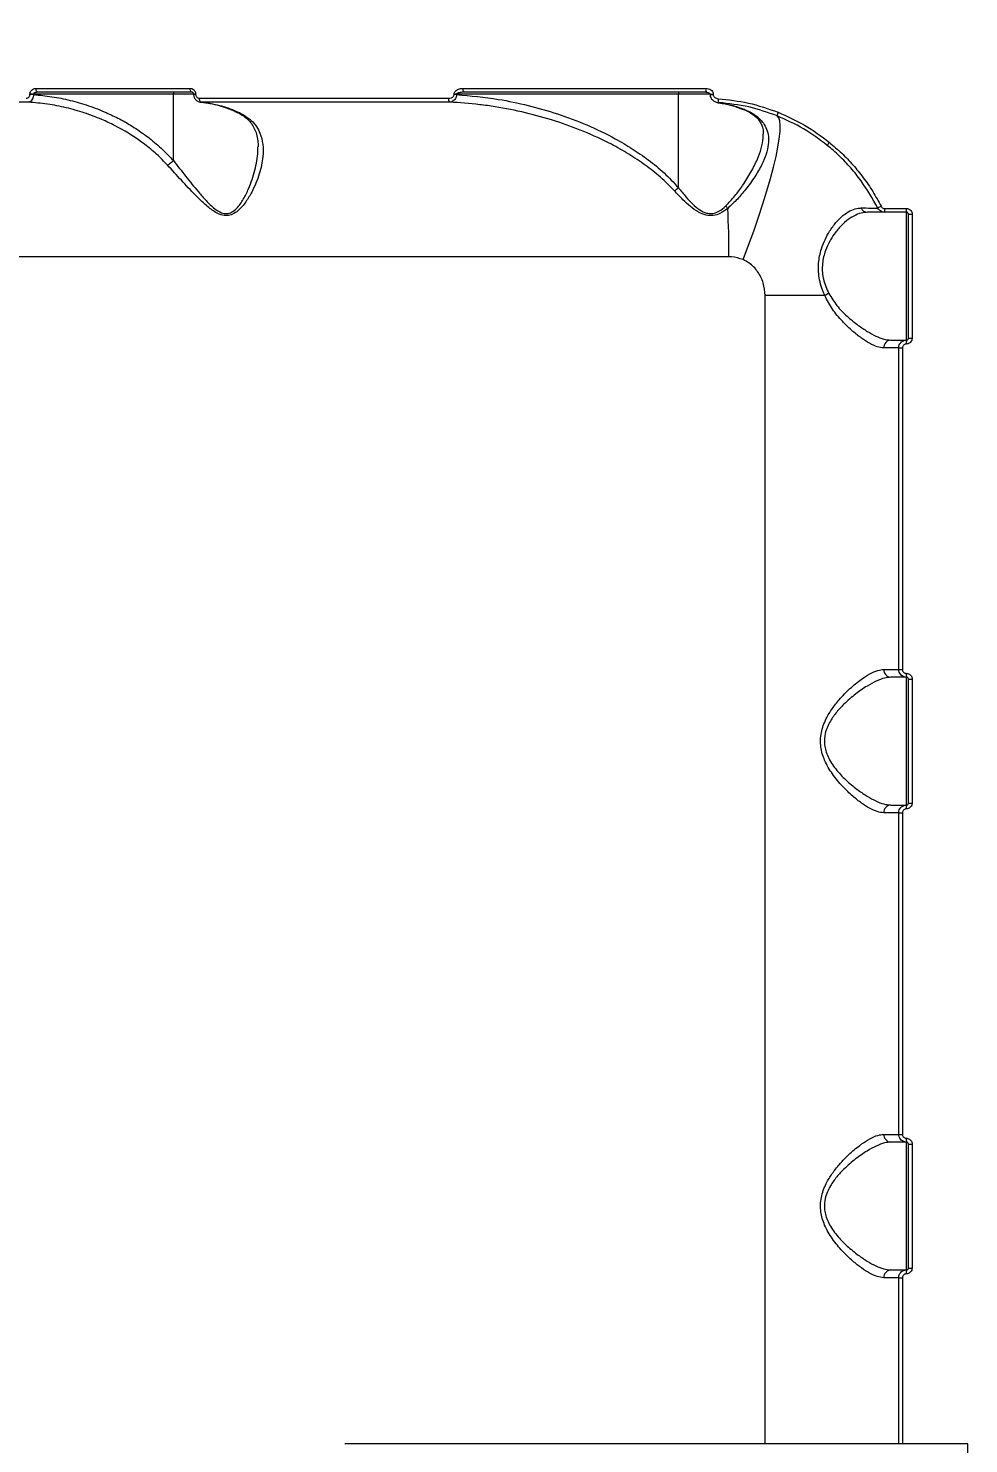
# Model space of a CAD drawing. Header units: millimetres. Extents: x -8422 to 28150, y -6982 to 5510.
# Drawn here: x -831.5 to -588.6, y -345.4 to 20 of the extents above; entities that cross this region are included whole.
import ezdxf

# ---------------------------------------------------------------- set-up
doc = ezdxf.new("R2010")
doc.units = ezdxf.units.MM
for name, color, linetype in [('DIKOM_ОБЪЕКТ', 7, 'Continuous'), ('DIKOM_РАЗМЕР_ЗОНА', 7, 'Continuous'), ('DIKOM_РАЗМЕР_ОБЪЕКТА', 7, 'Continuous')]:
    doc.layers.add(name, color=color, linetype=linetype)
doc.styles.add('style1', font='arial.ttf', dxfattribs={"width": 0.8})
doc.dimstyles.new('1-50', dxfattribs={"dimtxt": 300, "dimasz": 200, "dimexe": 100, "dimexo": 0, "dimgap": 100, "dimtad": 1, "dimdec": 0, "dimtxsty": 'style1', "dimcen": 0, "dimclrd": 7, "dimclre": 7, "dimadec": 1, "dimazin": 2, "dimtfac": 1, "dimtdec": 0, "dimtmove": 1, "dimatfit": 3, "dimfxl": 0, "dimlwd": 25, "dimlwe": 18, "dimarcsym": 0})

# ---------------------------------------------------------------- blocks, each defined once
blk = doc.blocks.new('*D0')
at = {"layer": 'Defpoints', "color": 0, "transparency": 16777216}
for p in [(1363.27, 4015), (-6010.96, -2710.04), (-2661.52, -2710.04)]:
    blk.add_point(p, dxfattribs=at)
at = {"layer": 'DIKOM_РАЗМЕР_ОБЪЕКТА', "color": 7, "lineweight": 18, "transparency": 16777216}
for p, q in [((1363.27, 4015), (-6110.96, 4015)), ((-2661.52, -2710.04), (-6110.96, -2710.04))]:
    blk.add_line(p, q, dxfattribs=at)
at = {"layer": 'DIKOM_РАЗМЕР_ОБЪЕКТА', "color": 7, "lineweight": 25, "transparency": 16777216}
blk.add_line((-6010.96, 3815), (-6010.96, -2510.04), dxfattribs=at)
at = {"layer": 'DIKOM_РАЗМЕР_ОБЪЕКТА', "color": 7, "transparency": 16777216}
for points in [[(-6044.3, 3815), (-5977.63, 3815), (-6010.96, 4015)], [(-6044.3, -2510.04), (-5977.63, -2510.04), (-6010.96, -2710.04)]]:
    blk.add_solid(points, dxfattribs=at)
at = {"layer": 'DIKOM_РАЗМЕР_ОБЪЕКТА', "color": 0, "transparency": 16777216, "insert": (-6264.14, 652.48), "char_height": 300, "attachment_point": 5, "rotation": 90, "style": 'style1'}
blk.add_mtext('6700', dxfattribs=at)
blk = doc.blocks.new('*D1')
at = {"layer": 'Defpoints', "color": 0, "transparency": 16777216}
for p in [(-5348.28, 1737.01), (6047.45, 1360.22), (6047.45, -3315.33)]:
    blk.add_point(p, dxfattribs=at)
at = {"layer": 'DIKOM_РАЗМЕР_ОБЪЕКТА', "color": 7, "lineweight": 18, "transparency": 16777216}
for p, q in [((-5348.28, 1737.01), (-5348.28, -3415.33)), ((6047.45, 1360.22), (6047.45, -3415.33))]:
    blk.add_line(p, q, dxfattribs=at)
at = {"layer": 'DIKOM_РАЗМЕР_ОБЪЕКТА', "color": 7, "lineweight": 25, "transparency": 16777216}
blk.add_line((-5148.28, -3315.33), (5847.45, -3315.33), dxfattribs=at)
at = {"layer": 'DIKOM_РАЗМЕР_ОБЪЕКТА', "color": 7, "transparency": 16777216}
for points in [[(-5148.28, -3282), (-5148.28, -3348.67), (-5348.28, -3315.33)], [(5847.45, -3282), (5847.45, -3348.67), (6047.45, -3315.33)]]:
    blk.add_solid(points, dxfattribs=at)
at = {"layer": 'DIKOM_РАЗМЕР_ОБЪЕКТА', "color": 0, "transparency": 16777216, "insert": (349.59, -3062.16), "char_height": 300, "attachment_point": 5, "style": 'style1'}
blk.add_mtext('11400', dxfattribs=at)
blk = doc.blocks.new('*D2')
at = {"layer": 'Defpoints', "color": 0, "transparency": 16777216}
for p in [(8043.93, 833.91), (-7345.5, 649.01), (8043.93, -5007.33)]:
    blk.add_point(p, dxfattribs=at)
at = {"layer": 'DIKOM_РАЗМЕР_ЗОНА', "color": 7, "lineweight": 18, "transparency": 16777216}
for p, q in [((8043.93, 833.91), (8043.93, -5107.33)), ((-7345.5, 649.01), (-7345.5, -5107.33))]:
    blk.add_line(p, q, dxfattribs=at)
at = {"layer": 'DIKOM_РАЗМЕР_ЗОНА', "color": 7, "lineweight": 25, "transparency": 16777216}
blk.add_line((-7145.5, -5007.33), (7843.93, -5007.33), dxfattribs=at)
at = {"layer": 'DIKOM_РАЗМЕР_ЗОНА', "color": 7, "transparency": 16777216}
for points in [[(-7145.5, -4974), (-7145.5, -5040.67), (-7345.5, -5007.33)], [(7843.93, -4974), (7843.93, -5040.67), (8043.93, -5007.33)]]:
    blk.add_solid(points, dxfattribs=at)
at = {"layer": 'DIKOM_РАЗМЕР_ЗОНА', "color": 0, "transparency": 16777216, "insert": (349.22, -4754.16), "char_height": 300, "attachment_point": 5, "style": 'style1'}
blk.add_mtext('15400', dxfattribs=at)
blk = doc.blocks.new('*D3')
at = {"layer": 'Defpoints', "color": 0, "transparency": 16777216}
for p in [(620.22, 5510), (-7971.96, -4607.49), (-3279.17, -4607.49)]:
    blk.add_point(p, dxfattribs=at)
at = {"layer": 'DIKOM_РАЗМЕР_ЗОНА', "color": 7, "lineweight": 18, "transparency": 16777216}
for p, q in [((620.22, 5510), (-8071.96, 5510)), ((-3279.17, -4607.49), (-8071.96, -4607.49))]:
    blk.add_line(p, q, dxfattribs=at)
at = {"layer": 'DIKOM_РАЗМЕР_ЗОНА', "color": 7, "lineweight": 25, "transparency": 16777216}
blk.add_line((-7971.96, 5310), (-7971.96, -4407.49), dxfattribs=at)
at = {"layer": 'DIKOM_РАЗМЕР_ЗОНА', "color": 7, "transparency": 16777216}
for points in [[(-8005.3, 5310), (-7938.63, 5310), (-7971.96, 5510)], [(-8005.3, -4407.49), (-7938.63, -4407.49), (-7971.96, -4607.49)]]:
    blk.add_solid(points, dxfattribs=at)
at = {"layer": 'DIKOM_РАЗМЕР_ЗОНА', "color": 0, "transparency": 16777216, "insert": (-8225.14, 451.25), "char_height": 300, "attachment_point": 5, "rotation": 90, "style": 'style1'}
blk.add_mtext('10100', dxfattribs=at)

msp = doc.modelspace()

# ---------------------------------------------------------------- linework, layer by layer
at = {"layer": 'DIKOM_ОБЪЕКТ', "color": 7, "linetype": 'Continuous', "lineweight": 15}
for p, q in [((-829.55, 4.5), (-789.69, 4.5)), ((-719.18, 4.5), (-656.51, 4.5)), ((-831.5, 0.94), (-897.33, 0.94)), ((-831.07, 2.9), (-831.07, 3)), ((-830.17, 3), (-831.07, 3)), ((-830.17, 2.9), (-831.07, 2.9)), ((-830.17, 3), (-830.17, 2.9)), ((-794.02, 3), (-830.17, 3)), ((-789.21, 3.5), (-828.98, 3.5)), ((-794.02, -14.16), (-794.02, 3)), ((-788.81, 3), (-794.02, 3)), ((-788.8, 3), (-788.8, 2.97)), ((-788.8, 3), (-788.27, 3)), ((-788.8, 2.97), (-788.27, 2.97)), ((-788.27, 3), (-788.27, 2.97)), ((-787.3, 1.94), (-722.98, 1.94)), ((-722.68, 0.94), (-786.86, 0.94)), ((-721.52, 2.88), (-721.52, 3)), ((-720.87, 3), (-721.52, 3)), ((-720.87, 2.88), (-721.52, 2.88)), ((-720.87, 3), (-720.87, 2.88)), ((-663.58, 3), (-720.87, 3)), ((-656.35, 3.5), (-718.87, 3.5)), ((-663.58, -21.11), (-663.58, 3)), ((-655.4, 3), (-663.58, 3)), ((-655.41, 3), (-655.41, 2.91)), ((-655.41, 3), (-654.57, 3)), ((-655.41, 2.91), (-654.57, 2.91)), ((-654.57, 3), (-654.57, 2.91)), ((-653.36, 0.76), (-652.71, 0.67)), ((-646.82, -0.9), (-646.85, -0.89)), ((-610.33, -26.5), (-604.71, -26.5)), ((-604.67, -27.5), (-610.28, -27.5)), ((-604.67, -60.5), (-604.67, -27.5)), ((-604.17, -28), (-603.2, -28)), ((-604.17, -60), (-604.17, -28)), ((-603.2, -28), (-603.2, -60)), ((-650.52, -38.95), (-970.67, -38.95)), ((-641.17, -345.35), (-641.17, -49)), ((-625.76, -49), (-641.17, -49)), ((-608.72, -60.5), (-604.67, -60.5)), ((-604.17, -60), (-603.2, -60)), ((-606.67, -62.5), (-610.53, -62.5)), ((-606.67, -62.5), (-605.71, -62.5)), ((-606.67, -145.5), (-606.67, -62.5)), ((-605.71, -62.5), (-605.71, -145.5)), ((-610.53, -145.5), (-606.67, -145.5)), ((-606.67, -145.5), (-605.71, -145.5)), ((-604.67, -147.5), (-608.72, -147.5)), ((-604.67, -180.5), (-604.67, -147.5)), ((-604.17, -148), (-603.2, -148)), ((-604.17, -180), (-604.17, -148)), ((-603.2, -148), (-603.2, -180)), ((-606.67, -182.5), (-610.53, -182.5)), ((-608.72, -180.5), (-604.67, -180.5)), ((-606.67, -182.5), (-605.71, -182.5)), ((-606.67, -265.5), (-606.67, -182.5)), ((-605.71, -182.5), (-605.71, -265.5)), ((-604.17, -180), (-603.2, -180)), ((-610.53, -265.5), (-606.67, -265.5)), ((-606.67, -265.5), (-605.71, -265.5)), ((-604.67, -267.5), (-608.72, -267.5)), ((-604.67, -300.5), (-604.67, -267.5)), ((-604.17, -268), (-603.2, -268)), ((-604.17, -300), (-604.17, -268)), ((-603.2, -268), (-603.2, -300)), ((-606.67, -302.5), (-610.53, -302.5)), ((-608.72, -300.5), (-604.67, -300.5)), ((-606.67, -302.5), (-605.71, -302.5)), ((-606.67, -345.35), (-606.67, -302.5)), ((-605.71, -302.5), (-605.71, -345.35)), ((-604.17, -300), (-603.2, -300)), ((-588.79, -345.35), (-749.75, -345.35)), ((-588.79, -353.12), (-588.79, -345.35))]:
    msp.add_line(p, q, dxfattribs=at)
at = {"layer": 'DIKOM_ОБЪЕКТ', "color": 7, "linetype": 'Continuous', "lineweight": 15, "flags": 128}
for points in [[(-828.98, 3.5), (-829.09, 3.52), (-829.2, 3.58), (-829.3, 3.67), (-829.39, 3.79), (-829.46, 3.94), (-829.51, 4.12), (-829.54, 4.3), (-829.55, 4.5)], [(-789.21, 3.5), (-789.3, 3.52), (-789.39, 3.58), (-789.48, 3.67), (-789.55, 3.79), (-789.61, 3.94), (-789.65, 4.12), (-789.68, 4.3), (-789.69, 4.5)], [(-718.87, 3.5), (-718.93, 3.52), (-718.99, 3.58), (-719.04, 3.67), (-719.09, 3.79), (-719.13, 3.94), (-719.16, 4.12), (-719.17, 4.3), (-719.18, 4.5)], [(-793.86, 3.5), (-793.89, 3.49), (-793.92, 3.46), (-793.95, 3.42), (-793.97, 3.35), (-793.99, 3.28), (-794.01, 3.19), (-794.02, 3.1), (-794.02, 3)], [(-786.86, 0.94), (-786.95, 0.97), (-787.03, 1.04), (-787.11, 1.14), (-787.17, 1.26), (-787.23, 1.41), (-787.27, 1.57), (-787.29, 1.75), (-787.3, 1.94)], [(-663.42, 3.5), (-663.45, 3.49), (-663.48, 3.46), (-663.51, 3.42), (-663.54, 3.35), (-663.56, 3.28), (-663.57, 3.19), (-663.58, 3.1), (-663.58, 3)], [(-646.87, -39.71), (-645.47, -36.02), (-644.13, -32.36), (-642.89, -28.77), (-641.74, -25.3), (-640.71, -21.96), (-639.79, -18.8), (-639.01, -15.85), (-638.36, -13.13), (-637.86, -10.68), (-637.51, -8.51), (-637.31, -6.65), (-637.26, -5.12), (-637.37, -3.92), (-637.64, -3.08), (-638.05, -2.61)], [(-646.49, -0.95), (-646.74, -0.92), (-646.82, -0.9)]]:
    msp.add_lwpolyline(points, dxfattribs=at)
at = {"layer": 'DIKOM_ОБЪЕКТ', "color": 7, "linetype": 'Continuous', "lineweight": 15}
for centre, radius, start, end in [((-654.85, 4.26), 1.69, 171.6973, 206.6559), ((-721.83, 1.74), 1.16, 169.9671, 223.1347), ((-651.34, 1.48), 1.97, 169.796, 199.1306), ((-635.68, -2.76), 2.38, 152.9144, 176.2347), ((-621.96, -11.85), 3.55, 137.2029, 152.545), ((-669.56, -14.99), 8.55, 305.399, 314.2881), ((-646.4, -22.3), 6.09, 215.6543, 223.264), ((-886.89, -38.83), 236.38, 359.9707, 2.9965), ((-614.71, -25.74), 1.76, 201.1407, 268.1687), ((-607.08, -34.66), 9.64, 115.4973, 121.1577), ((-605.45, -26.75), 4.89, 177.0776, 188.8279), ((-598.13, -26.75), 6.58, 177.8258, 186.5477), ((-621.81, -55.35), 7.48, 112.8322, 121.8554), ((-608.62, -62.41), 1.91, 93.047, 182.7532), ((-598.13, -61.25), 6.58, 173.4522, 182.1743), ((-608.62, -145.59), 1.91, 177.247, 266.9524), ((-598.13, -146.75), 6.58, 177.8259, 186.5476), ((-608.62, -182.41), 1.91, 93.0474, 182.7531), ((-598.13, -181.25), 6.58, 173.4523, 182.1742), ((-608.62, -265.59), 1.91, 177.2469, 266.9526), ((-598.13, -266.75), 6.58, 177.8258, 186.5477), ((-608.62, -302.41), 1.91, 93.0476, 182.753), ((-598.13, -301.25), 6.58, 173.4524, 182.1741)]:
    msp.add_arc(centre, radius, start, end, dxfattribs=at)
for points, knots in [([(-831.07, 3), (-831.07, 3.07), (-831.06, 3.31), (-830.93, 3.71), (-830.61, 4.12), (-830.14, 4.43), (-829.76, 4.48), (-829.55, 4.5)], [0, 0, 0, 0, 0.079628, 0.275719, 0.470756, 0.710529, 1, 1, 1, 1]), ([(-789.69, 4.5), (-789.55, 4.49), (-789.27, 4.46), (-788.86, 4.25), (-788.54, 3.91), (-788.32, 3.48), (-788.29, 3.16), (-788.27, 3)], [0, 0, 0, 0, 0.189026, 0.404526, 0.60685, 0.803373, 1, 1, 1, 1]), ([(-721.52, 3), (-721.51, 3.1), (-721.49, 3.32), (-721.3, 3.67), (-720.95, 4.02), (-720.27, 4.37), (-719.65, 4.49), (-719.23, 4.5), (-719.18, 4.5)], [0, 0, 0, 0, 0.093376, 0.208746, 0.372086, 0.5793, 0.953645, 1, 1, 1, 1]), ([(-656.51, 4.5), (-656.26, 4.48), (-655.79, 4.44), (-655.19, 4.14), (-654.8, 3.75), (-654.6, 3.36), (-654.58, 3.11), (-654.57, 3)], [0, 0, 0, 0, 0.279177, 0.529417, 0.721636, 0.879428, 1, 1, 1, 1]), ([(-832.04, 1.94), (-831.9, 1.96), (-831.66, 1.98), (-831.36, 2.19), (-831.17, 2.45), (-831.08, 2.7), (-831.08, 2.85), (-831.07, 2.9)], [0, 0, 0, 0, 0.302575, 0.534682, 0.725461, 0.917103, 1, 1, 1, 1]), ([(-830.17, 2.9), (-830.18, 2.8), (-830.2, 2.5), (-830.32, 2.01), (-830.59, 1.48), (-830.96, 1.09), (-831.29, 0.96), (-831.47, 0.94), (-831.5, 0.94)], [0, 0, 0, 0, 0.089185, 0.293646, 0.489609, 0.716381, 0.954588, 1, 1, 1, 1]), ([(-795.52, -15.34), (-795.75, -15.1), (-796.89, -13.88), (-799.08, -11.81), (-803.31, -8.44), (-807.83, -5.69), (-812.86, -3.34), (-817.03, -1.76), (-821.73, -0.44), (-826.56, 0.52), (-829.86, 0.8), (-831.5, 0.94)], [0, 0, 0, 0, 0.024295, 0.122248, 0.220217, 0.421515, 0.511888, 0.632235, 0.752591, 0.876295, 1, 1, 1, 1]), ([(-828.98, 3.5), (-829.14, 3.49), (-829.43, 3.48), (-829.79, 3.38), (-830.01, 3.27), (-830.12, 3.16), (-830.17, 3.08), (-830.17, 3.02), (-830.17, 3)], [0, 0, 0, 0, 0.350944, 0.618243, 0.802894, 0.879318, 0.949219, 1, 1, 1, 1]), ([(-830.17, 2.9), (-828.58, 2.74), (-825.4, 2.43), (-820.65, 1.45), (-815.94, 0.09), (-811.7, -1.56), (-807.78, -3.44), (-804.19, -5.51), (-800.58, -8.03), (-797.14, -10.87), (-795.06, -13.07), (-794.02, -14.16)], [0, 0, 0, 0, 0.118326, 0.236652, 0.358143, 0.479627, 0.571258, 0.676829, 0.782388, 0.891206, 1, 1, 1, 1]), ([(-789.18, 3.48), (-789.13, 3.48), (-789.05, 3.48), (-788.92, 3.37), (-788.84, 3.24), (-788.8, 3.11), (-788.79, 2.99), (-788.8, 2.92), (-788.81, 2.89)], [0, 0, 0, 0, 0.305263, 0.539207, 0.695737, 0.815781, 0.921694, 1, 1, 1, 1]), ([(-788.79, 2.97), (-788.79, 2.92), (-788.81, 2.64), (-788.65, 2.1), (-788.23, 1.47), (-787.6, 1.07), (-787.09, 0.89), (-786.83, 0.94), (-786.83, 0.94)], [0, 0, 0, 0, 0.041963, 0.27181, 0.507314, 0.748565, 0.994431, 1, 1, 1, 1]), ([(-788.27, 2.97), (-788.26, 2.86), (-788.24, 2.64), (-788.09, 2.35), (-787.87, 2.11), (-787.59, 1.97), (-787.39, 1.95), (-787.3, 1.94)], [0, 0, 0, 0, 0.195152, 0.39009, 0.593268, 0.811122, 1, 1, 1, 1]), ([(-786.98, 0.93), (-786.9, 0.93), (-785.86, 0.89), (-783.88, 0.52), (-781.07, -0.22), (-778.91, -1.01), (-777.71, -1.63), (-777.41, -1.79)], [0, 0, 0, 0, 0.025574, 0.317705, 0.609856, 0.90119, 1, 1, 1, 1]), ([(-786.86, 0.94), (-785.28, 0.72), (-782.16, 0.29), (-778.85, -0.89), (-777.14, -1.69), (-776.87, -1.82)], [0, 0, 0, 0, 0.466532, 0.915013, 1, 1, 1, 1]), ([(-722.98, 1.94), (-722.71, 1.96), (-722.32, 2), (-721.87, 2.24), (-721.65, 2.45), (-721.54, 2.68), (-721.53, 2.82), (-721.52, 2.88)], [0, 0, 0, 0, 0.429972, 0.625776, 0.788121, 0.905266, 1, 1, 1, 1]), ([(-720.87, 2.88), (-720.88, 2.75), (-720.9, 2.48), (-721.05, 2.05), (-721.32, 1.6), (-721.77, 1.19), (-722.25, 0.98), (-722.58, 0.95), (-722.68, 0.94)], [0, 0, 0, 0, 0.11372, 0.249347, 0.422714, 0.613494, 0.884826, 1, 1, 1, 1]), ([(-664.6, -21.96), (-665.78, -20.76), (-668.13, -18.36), (-672.14, -15.24), (-676.39, -12.41), (-681.66, -9.45), (-687.97, -6.54), (-695.4, -3.85), (-703.05, -1.72), (-709.6, -0.43), (-716.15, 0.5), (-720.09, 0.77), (-722.68, 0.94)], [0, 0, 0, 0, 0.077603, 0.155264, 0.23547, 0.315696, 0.438518, 0.561375, 0.687284, 0.8132, 0.876763, 1, 1, 1, 1]), ([(-718.87, 3.5), (-719.22, 3.49), (-719.74, 3.47), (-720.35, 3.35), (-720.66, 3.24), (-720.81, 3.13), (-720.87, 3.05), (-720.87, 3.02), (-720.87, 3)], [0, 0, 0, 0, 0.495875, 0.719768, 0.870262, 0.951028, 0.975904, 1, 1, 1, 1]), ([(-720.87, 2.88), (-717.27, 2.56), (-711.06, 2), (-702.37, 0.17), (-694.72, -2.01), (-687.19, -4.84), (-680.77, -7.92), (-675.5, -11.02), (-671.27, -13.95), (-667.21, -17.24), (-664.79, -19.82), (-663.58, -21.11)], [0, 0, 0, 0, 0.172163, 0.296945, 0.421721, 0.549577, 0.677393, 0.756949, 0.836485, 0.918275, 1, 1, 1, 1]), ([(-656.52, 3.49), (-656.43, 3.5), (-656.16, 3.51), (-655.79, 3.41), (-655.53, 3.23), (-655.43, 3.1), (-655.41, 3.02), (-655.41, 2.98), (-655.42, 2.95), (-655.43, 2.94)], [0, 0, 0, 0, 0.199454, 0.594986, 0.80234, 0.90464, 0.944456, 0.974878, 1, 1, 1, 1]), ([(-655.39, 2.91), (-655.39, 2.73), (-655.37, 2.35), (-655.09, 1.81), (-654.62, 1.32), (-653.97, 0.96), (-653.43, 0.83), (-653.14, 0.83), (-653.12, 0.83)], [0, 0, 0, 0, 0.151148, 0.333522, 0.523238, 0.739665, 0.984754, 1, 1, 1, 1]), ([(-654.57, 2.91), (-654.57, 2.84), (-654.56, 2.68), (-654.43, 2.42), (-654.17, 2.13), (-653.77, 1.9), (-653.44, 1.85), (-653.28, 1.83)], [0, 0, 0, 0, 0.101083, 0.261344, 0.460698, 0.726544, 1, 1, 1, 1]), ([(-653.28, 1.83), (-650.67, 1.55), (-645.38, 0.99), (-640.34, -0.78), (-637.8, -1.68)], [0, 0, 0, 0, 0.493872, 1, 1, 1, 1]), ([(-638.05, -2.61), (-640.48, -1.74), (-645.41, 0), (-650.58, 0.55), (-653.2, 0.83)], [0, 0, 0, 0, 0.493818, 1, 1, 1, 1]), ([(-653.2, 0.83), (-652.07, 0.65), (-649.8, 0.28), (-647.6, -0.54), (-646.49, -0.95)], [0, 0, 0, 0, 0.497409, 1, 1, 1, 1]), ([(-652.71, 0.67), (-652.43, 0.64), (-651.21, 0.48), (-649.23, -0.04), (-647.58, -0.67), (-646.84, -0.96)], [0, 0, 0, 0, 0.143852, 0.612559, 1, 1, 1, 1]), ([(-776.87, -1.82), (-775.8, -2.43), (-774.08, -3.44), (-772.52, -5.31), (-771.44, -7.32), (-770.82, -9.91), (-770.82, -13.44), (-771.71, -17.62), (-773.33, -21.61), (-775.25, -24.84), (-776.91, -26.85), (-778.63, -28.04), (-780.17, -28.45), (-781.9, -28.19), (-783.92, -27.09), (-786.11, -25.26), (-788.85, -22.57), (-791.99, -19.2), (-794.34, -16.63), (-795.52, -15.34)], [0, 0, 0, 0, 0.074258, 0.120507, 0.167816, 0.237579, 0.309446, 0.405671, 0.504707, 0.56025, 0.616855, 0.648477, 0.675388, 0.70246, 0.738687, 0.787111, 0.836819, 0.917654, 1, 1, 1, 1]), ([(-777.42, -1.76), (-777.36, -1.79), (-776.79, -2.04), (-775.9, -2.62), (-774.76, -3.53), (-773.82, -4.6), (-773.08, -5.83), (-772.51, -7.33), (-772.17, -8.92), (-772.14, -10.09), (-772.13, -10.62)], [0, 0, 0, 0, 0.014877, 0.134948, 0.262613, 0.397764, 0.541984, 0.695534, 0.860377, 1, 1, 1, 1]), ([(-776.87, -1.82), (-776.89, -1.82), (-777.05, -1.85), (-777.25, -1.86), (-777.37, -1.76), (-777.39, -1.75)], [0, 0, 0, 0, 0.105261, 0.893019, 1, 1, 1, 1]), ([(-646.49, -0.95), (-645.81, -1.26), (-644.43, -1.89), (-642.81, -3.09), (-641.55, -4.47), (-640.69, -6.08), (-640.26, -7.93), (-640.3, -10.08), (-640.86, -12.5), (-642.02, -15.27), (-643.78, -18.33), (-645.96, -21.34), (-648.29, -24.12), (-649.99, -25.69), (-650.84, -26.47)], [0, 0, 0, 0, 0.066726, 0.135249, 0.20491, 0.276176, 0.354731, 0.435009, 0.525817, 0.618568, 0.724745, 0.833266, 0.916027, 1, 1, 1, 1]), ([(-646.85, -0.91), (-646.64, -0.99), (-645.9, -1.27), (-644.87, -1.86), (-643.76, -2.64), (-642.91, -3.51), (-642.25, -4.47), (-641.82, -5.56), (-641.61, -6.51), (-641.65, -7.15), (-641.66, -7.3)], [0, 0, 0, 0, 0.054581, 0.186534, 0.322602, 0.461287, 0.610458, 0.771852, 0.947215, 1, 1, 1, 1]), ([(-625.11, -10.22), (-627.1, -8.72), (-631.13, -5.68), (-635.73, -3.64), (-638.05, -2.61)], [0, 0, 0, 0, 0.494165, 1, 1, 1, 1]), ([(-637.8, -1.68), (-635.47, -2.71), (-630.77, -4.79), (-626.65, -7.88), (-624.57, -9.44)], [0, 0, 0, 0, 0.494171, 1, 1, 1, 1]), ([(-651.35, -25.85), (-650.55, -25), (-648.94, -23.29), (-646.79, -20.32), (-644.77, -17.12), (-643.16, -13.92), (-642.13, -10.99), (-641.64, -8.83), (-641.67, -7.65), (-641.68, -7.3)], [0, 0, 0, 0, 0.139467, 0.281214, 0.456931, 0.635968, 0.784906, 0.93659, 1, 1, 1, 1]), ([(-794.02, -14.16), (-792.97, -15.49), (-790.85, -18.17), (-788.04, -21.68), (-785.57, -24.53), (-783.63, -26.45), (-781.8, -27.64), (-780.22, -27.93), (-778.85, -27.49), (-777.33, -26.23), (-775.88, -24.12), (-774.23, -20.78), (-772.88, -16.59), (-772.15, -12.93), (-772.22, -11.01), (-772.23, -10.61)], [0, 0, 0, 0, 0.1152, 0.232266, 0.299932, 0.368721, 0.416821, 0.451627, 0.486412, 0.528627, 0.605741, 0.685051, 0.822523, 0.963259, 1, 1, 1, 1]), ([(-612.06, -26.4), (-613.43, -24), (-615.49, -20.35), (-619.03, -16), (-621.93, -12.93), (-624.06, -11.11), (-625.11, -10.22)], [0, 0, 0, 0, 0.39517, 0.598669, 0.802168, 1, 1, 1, 1]), ([(-624.57, -9.44), (-623.49, -10.35), (-621.35, -12.18), (-618.43, -15.25), (-615.74, -18.56), (-613.29, -22.12), (-611.92, -24.67), (-611.23, -25.95)], [0, 0, 0, 0, 0.197835, 0.395501, 0.593168, 0.796584, 1, 1, 1, 1]), ([(-794.02, -14.16), (-794.18, -14.32), (-794.51, -14.63), (-794.99, -15), (-795.32, -15.23), (-795.48, -15.32), (-795.52, -15.34)], [0, 0, 0, 0, 0.325263, 0.650529, 0.892547, 1, 1, 1, 1]), ([(-794.02, -14.16), (-794.02, -14.16), (-794.02, -14.16), (-794.02, -14.16), (-794.02, -14.16), (-794.02, -14.16)], [0, 0, 0, 0, 0.296536, 0.689402, 1, 1, 1, 1]), ([(-663.58, -21.11), (-662.94, -21.92), (-661.79, -23.36), (-659.98, -25.34), (-658.23, -26.83), (-656.51, -27.73), (-655.3, -27.86), (-654.22, -27.73), (-652.87, -27.2), (-651.91, -26.34), (-651.35, -25.85)], [0, 0, 0, 0, 0.201048, 0.358393, 0.514942, 0.638499, 0.721778, 0.744959, 0.85127, 1, 1, 1, 1]), ([(-650.84, -26.47), (-651.48, -26.95), (-652.59, -27.77), (-654.54, -28.42), (-656.51, -28.33), (-658.55, -27.44), (-660.53, -26.02), (-662.58, -24.12), (-663.88, -22.73), (-664.6, -21.96)], [0, 0, 0, 0, 0.149113, 0.259623, 0.371649, 0.49876, 0.652532, 0.806977, 1, 1, 1, 1]), ([(-625.76, -49), (-626.03, -48.36), (-626.58, -47.05), (-627.13, -44.97), (-627.43, -42.79), (-627.4, -40.04), (-626.8, -37.2), (-625.72, -34.49), (-624.44, -32.17), (-622.87, -30.04), (-621.09, -28.28), (-619.26, -27.05), (-617.68, -26.45), (-616.72, -26.4), (-616.36, -26.37)], [0, 0, 0, 0, 0.060369, 0.122046, 0.182585, 0.245203, 0.354865, 0.435813, 0.519104, 0.621342, 0.7266, 0.829721, 0.935579, 1, 1, 1, 1]), ([(-614.77, -27.5), (-615.15, -27.52), (-616.14, -27.58), (-617.8, -28.14), (-619.7, -29.28), (-621.58, -30.93), (-623.22, -32.88), (-624.59, -35.05), (-625.74, -37.55), (-626.39, -40.15), (-626.45, -42.59), (-626.28, -43.93), (-625.99, -45.29), (-625.57, -46.67), (-625, -47.86), (-624.72, -48.46)], [0, 0, 0, 0, 0.06539, 0.170368, 0.277943, 0.381811, 0.488412, 0.569564, 0.652795, 0.760419, 0.815163, 0.871885, 0.880045, 0.9392, 1, 1, 1, 1]), ([(-616.36, -26.37), (-615.49, -26.38), (-613.73, -26.39), (-612.49, -26.4), (-612.09, -26.4), (-612.07, -26.4), (-612.06, -26.4)], [0, 0, 0, 0, 0.341498, 0.692996, 0.918012, 1, 1, 1, 1]), ([(-610.28, -27.5), (-610.37, -27.5), (-610.55, -27.5), (-612.01, -27.5), (-613.84, -27.5), (-614.77, -27.5)], [0, 0, 0, 0, 0.306974, 0.64847, 1, 1, 1, 1]), ([(-610.28, -27.5), (-610.34, -27.5), (-610.62, -27.49), (-611.12, -27.35), (-611.7, -26.98), (-611.94, -26.59), (-612.06, -26.4)], [0, 0, 0, 0, 0.081893, 0.388048, 0.693966, 1, 1, 1, 1]), ([(-611.23, -25.95), (-611.17, -26.05), (-611.04, -26.24), (-610.75, -26.43), (-610.5, -26.5), (-610.36, -26.5), (-610.33, -26.5)], [0, 0, 0, 0, 0.305691, 0.611608, 0.918021, 1, 1, 1, 1]), ([(-604.71, -26.5), (-604.59, -26.51), (-604.32, -26.53), (-603.89, -26.71), (-603.51, -27.04), (-603.25, -27.49), (-603.22, -27.83), (-603.2, -28)], [0, 0, 0, 0, 0.141847, 0.356727, 0.571332, 0.785718, 1, 1, 1, 1]), ([(-604.17, -28), (-604.17, -27.94), (-604.18, -27.83), (-604.27, -27.68), (-604.4, -27.57), (-604.54, -27.51), (-604.63, -27.5), (-604.67, -27.5)], [0, 0, 0, 0, 0.213983, 0.428176, 0.642787, 0.857898, 1, 1, 1, 1]), ([(-646.87, -39.71), (-647.85, -39.38), (-648.94, -39.02), (-650.18, -38.95), (-650.4, -38.95), (-650.52, -38.95)], [0, 0, 0, 0, 0.821759, 0.907865, 1, 1, 1, 1]), ([(-641.17, -49), (-641.27, -47.89), (-641.46, -45.68), (-642.98, -42.73), (-644.9, -40.73), (-646.35, -39.98), (-646.87, -39.71)], [0, 0, 0, 0, 0.288565, 0.57163, 0.847038, 1, 1, 1, 1]), ([(-610.53, -62.5), (-611.08, -62.44), (-612.19, -62.31), (-614.17, -61.38), (-616.29, -60.03), (-618.67, -58.15), (-621.24, -55.69), (-623.83, -52.66), (-625.13, -50.19), (-625.76, -49)], [0, 0, 0, 0, 0.131658, 0.263488, 0.39514, 0.526876, 0.688298, 0.849536, 1, 1, 1, 1]), ([(-624.72, -48.46), (-624.05, -49.53), (-622.67, -51.75), (-619.95, -54.42), (-617.28, -56.61), (-614.78, -58.29), (-612.57, -59.49), (-610.48, -60.32), (-609.31, -60.44), (-608.72, -60.5)], [0, 0, 0, 0, 0.146376, 0.305497, 0.468991, 0.600895, 0.735096, 0.865701, 1, 1, 1, 1]), ([(-606.67, -62.5), (-606.66, -62.35), (-606.63, -61.98), (-606.39, -61.42), (-605.94, -60.91), (-605.34, -60.57), (-604.89, -60.52), (-604.67, -60.5)], [0, 0, 0, 0, 0.140726, 0.355449, 0.570292, 0.785159, 1, 1, 1, 1]), ([(-604.71, -61.5), (-604.82, -61.51), (-605.04, -61.53), (-605.34, -61.71), (-605.57, -61.96), (-605.69, -62.24), (-605.7, -62.43), (-605.71, -62.5)], [0, 0, 0, 0, 0.215139, 0.430172, 0.64498, 0.859482, 1, 1, 1, 1]), ([(-603.2, -60), (-603.21, -60.11), (-603.23, -60.39), (-603.41, -60.81), (-603.75, -61.19), (-604.2, -61.45), (-604.54, -61.48), (-604.71, -61.5)], [0, 0, 0, 0, 0.140624, 0.3551, 0.569869, 0.78488, 1, 1, 1, 1]), ([(-604.67, -60.5), (-604.61, -60.49), (-604.5, -60.48), (-604.35, -60.4), (-604.24, -60.27), (-604.18, -60.13), (-604.17, -60.04), (-604.17, -60)], [0, 0, 0, 0, 0.215473, 0.430639, 0.645342, 0.859577, 1, 1, 1, 1]), ([(-610.53, -182.5), (-611.07, -182.44), (-612.18, -182.31), (-614.15, -181.39), (-616.28, -180.04), (-618.65, -178.17), (-621.23, -175.7), (-623.8, -172.63), (-625.84, -169.21), (-626.79, -166.1), (-626.92, -163.65), (-626.7, -161.78), (-626.18, -159.94), (-625.26, -157.83), (-623.88, -155.58), (-621.8, -152.94), (-619.23, -150.33), (-616.53, -148.12), (-614.1, -146.58), (-612.12, -145.67), (-611.02, -145.55), (-610.53, -145.5)], [0, 0, 0, 0, 0.054582, 0.111031, 0.165947, 0.222013, 0.289072, 0.35796, 0.422673, 0.477404, 0.50475, 0.5331, 0.562354, 0.592382, 0.639889, 0.688584, 0.759283, 0.832059, 0.890159, 0.949867, 1, 1, 1, 1]), ([(-604.67, -147.5), (-604.82, -147.49), (-605.19, -147.47), (-605.75, -147.23), (-606.26, -146.77), (-606.6, -146.17), (-606.65, -145.72), (-606.67, -145.5)], [0, 0, 0, 0, 0.141716, 0.3564, 0.57095, 0.78546, 1, 1, 1, 1]), ([(-605.71, -145.5), (-605.7, -145.61), (-605.68, -145.84), (-605.5, -146.14), (-605.25, -146.36), (-604.97, -146.48), (-604.78, -146.5), (-604.71, -146.5)], [0, 0, 0, 0, 0.214241, 0.428583, 0.643173, 0.85808, 1, 1, 1, 1]), ([(-608.72, -147.5), (-609.24, -147.55), (-610.38, -147.65), (-612.46, -148.45), (-614.97, -149.81), (-617.82, -151.78), (-620.49, -154.07), (-622.71, -156.45), (-624.16, -158.44), (-625.14, -160.35), (-625.8, -162.28), (-625.94, -164.01), (-625.75, -165.63), (-625.42, -166.92), (-624.48, -169.11), (-622.64, -171.7), (-619.96, -174.43), (-617.28, -176.61), (-614.78, -178.3), (-612.57, -179.49), (-610.48, -180.33), (-609.31, -180.44), (-608.72, -180.5)], [0, 0, 0, 0, 0.050715, 0.109915, 0.170724, 0.242652, 0.316473, 0.363749, 0.411988, 0.440047, 0.468858, 0.5101, 0.521086, 0.546819, 0.573408, 0.636934, 0.704612, 0.774149, 0.830251, 0.88733, 0.942879, 1, 1, 1, 1]), ([(-604.71, -146.5), (-604.59, -146.51), (-604.32, -146.53), (-603.89, -146.71), (-603.51, -147.04), (-603.25, -147.49), (-603.22, -147.83), (-603.2, -148)], [0, 0, 0, 0, 0.141847, 0.356729, 0.571334, 0.785717, 1, 1, 1, 1]), ([(-604.17, -148), (-604.17, -147.94), (-604.18, -147.83), (-604.27, -147.68), (-604.4, -147.57), (-604.54, -147.51), (-604.63, -147.5), (-604.67, -147.5)], [0, 0, 0, 0, 0.213975, 0.428171, 0.642784, 0.857897, 1, 1, 1, 1]), ([(-606.67, -182.5), (-606.66, -182.35), (-606.63, -181.98), (-606.39, -181.42), (-605.94, -180.91), (-605.34, -180.57), (-604.89, -180.52), (-604.67, -180.5)], [0, 0, 0, 0, 0.140728, 0.35545, 0.570292, 0.785159, 1, 1, 1, 1]), ([(-604.71, -181.5), (-604.82, -181.51), (-605.04, -181.53), (-605.34, -181.71), (-605.57, -181.96), (-605.69, -182.24), (-605.7, -182.43), (-605.71, -182.5)], [0, 0, 0, 0, 0.215139, 0.430173, 0.644978, 0.859476, 1, 1, 1, 1]), ([(-603.2, -180), (-603.21, -180.11), (-603.23, -180.39), (-603.41, -180.81), (-603.75, -181.19), (-604.2, -181.45), (-604.54, -181.48), (-604.71, -181.5)], [0, 0, 0, 0, 0.140621, 0.3551, 0.569868, 0.784881, 1, 1, 1, 1]), ([(-604.67, -180.5), (-604.61, -180.49), (-604.5, -180.48), (-604.35, -180.4), (-604.24, -180.27), (-604.18, -180.13), (-604.17, -180.04), (-604.17, -180)], [0, 0, 0, 0, 0.215473, 0.430648, 0.645349, 0.859585, 1, 1, 1, 1]), ([(-610.53, -302.5), (-611.07, -302.44), (-612.18, -302.31), (-614.15, -301.39), (-616.28, -300.04), (-618.65, -298.17), (-621.23, -295.7), (-623.8, -292.63), (-625.84, -289.21), (-626.79, -286.1), (-626.92, -283.65), (-626.7, -281.78), (-626.18, -279.94), (-625.26, -277.83), (-623.88, -275.58), (-621.8, -272.94), (-619.23, -270.33), (-616.53, -268.12), (-614.1, -266.58), (-612.12, -265.67), (-611.02, -265.55), (-610.53, -265.5)], [0, 0, 0, 0, 0.054582, 0.111031, 0.165947, 0.222013, 0.289072, 0.35796, 0.422673, 0.477404, 0.50475, 0.5331, 0.562354, 0.592382, 0.639889, 0.688584, 0.759283, 0.832059, 0.890159, 0.949867, 1, 1, 1, 1]), ([(-604.67, -267.5), (-604.82, -267.49), (-605.19, -267.47), (-605.75, -267.23), (-606.26, -266.77), (-606.6, -266.17), (-606.65, -265.72), (-606.67, -265.5)], [0, 0, 0, 0, 0.141716, 0.356399, 0.570951, 0.78546, 1, 1, 1, 1]), ([(-605.71, -265.5), (-605.7, -265.61), (-605.68, -265.84), (-605.5, -266.14), (-605.25, -266.36), (-604.97, -266.48), (-604.78, -266.5), (-604.71, -266.5)], [0, 0, 0, 0, 0.214241, 0.428583, 0.643173, 0.85808, 1, 1, 1, 1]), ([(-604.71, -266.5), (-604.59, -266.51), (-604.32, -266.53), (-603.89, -266.71), (-603.51, -267.04), (-603.25, -267.49), (-603.22, -267.83), (-603.2, -268)], [0, 0, 0, 0, 0.141847, 0.356729, 0.571333, 0.785719, 1, 1, 1, 1]), ([(-608.72, -267.5), (-609.24, -267.55), (-610.38, -267.65), (-612.46, -268.45), (-614.97, -269.81), (-617.82, -271.78), (-620.49, -274.07), (-622.71, -276.45), (-624.16, -278.44), (-625.14, -280.35), (-625.8, -282.28), (-625.94, -284.01), (-625.75, -285.63), (-625.42, -286.92), (-624.48, -289.11), (-622.64, -291.7), (-619.96, -294.43), (-617.28, -296.61), (-614.78, -298.3), (-612.57, -299.49), (-610.48, -300.33), (-609.31, -300.44), (-608.72, -300.5)], [0, 0, 0, 0, 0.050715, 0.109915, 0.170724, 0.242652, 0.316473, 0.363749, 0.411988, 0.440047, 0.468858, 0.5101, 0.521086, 0.546819, 0.573408, 0.636934, 0.704612, 0.774149, 0.830251, 0.88733, 0.942879, 1, 1, 1, 1]), ([(-604.17, -268), (-604.17, -267.94), (-604.18, -267.83), (-604.27, -267.68), (-604.4, -267.57), (-604.54, -267.51), (-604.63, -267.5), (-604.67, -267.5)], [0, 0, 0, 0, 0.213976, 0.428172, 0.642785, 0.857896, 1, 1, 1, 1]), ([(-606.67, -302.5), (-606.66, -302.35), (-606.63, -301.98), (-606.39, -301.42), (-605.94, -300.91), (-605.34, -300.57), (-604.89, -300.52), (-604.67, -300.5)], [0, 0, 0, 0, 0.140728, 0.35545, 0.570291, 0.785159, 1, 1, 1, 1]), ([(-604.71, -301.5), (-604.82, -301.51), (-605.04, -301.53), (-605.34, -301.71), (-605.57, -301.96), (-605.69, -302.24), (-605.7, -302.43), (-605.71, -302.5)], [0, 0, 0, 0, 0.215139, 0.430173, 0.644976, 0.859473, 1, 1, 1, 1]), ([(-603.2, -300), (-603.21, -300.11), (-603.23, -300.39), (-603.41, -300.81), (-603.75, -301.19), (-604.2, -301.45), (-604.54, -301.48), (-604.71, -301.5)], [0, 0, 0, 0, 0.14062, 0.3551, 0.569869, 0.784881, 1, 1, 1, 1]), ([(-604.67, -300.5), (-604.61, -300.49), (-604.5, -300.48), (-604.35, -300.4), (-604.24, -300.27), (-604.18, -300.13), (-604.17, -300.04), (-604.17, -300)], [0, 0, 0, 0, 0.215473, 0.430644, 0.645341, 0.859586, 1, 1, 1, 1])]:
    msp.add_open_spline(points, degree=3, knots=knots, dxfattribs=at)

# ---------------------------------------------------------------- dimensions: what is measured, and where the dimension line sits
at = {"layer": 'DIKOM_РАЗМЕР_ЗОНА'}
dim = msp.add_linear_dim(base=(-7971.96, -4607.49), p1=(620.22, 5510), p2=(-3279.17, -4607.49), angle=90, text='10100', dimstyle='1-50', override={"dimscale": 1, "dimtix": 0, "dimtofl": 1, "dimtmove": 1, "dimatfit": 3}, dxfattribs=at)
dim.commit()
dim.dimension.update_dxf_attribs({"geometry": '*D3', "text_midpoint": (-8225.14, 451.25)})
dim = msp.add_linear_dim(base=(8043.93, -5007.33), p1=(-7345.5, 649.01), p2=(8043.93, 833.91), text='15400', dimstyle='1-50', override={"dimscale": 1, "dimtix": 0, "dimtofl": 1, "dimtmove": 1, "dimatfit": 3}, dxfattribs=at)
dim.commit()
dim.dimension.update_dxf_attribs({"geometry": '*D2', "text_midpoint": (349.22, -4754.16)})
at = {"layer": 'DIKOM_РАЗМЕР_ОБЪЕКТА'}
dim = msp.add_linear_dim(base=(-6010.96, -2710.04), p1=(1363.27, 4015), p2=(-2661.52, -2710.04), angle=90, text='6700', dimstyle='1-50', override={"dimscale": 1, "dimtix": 0, "dimtofl": 1, "dimtmove": 1, "dimatfit": 3}, dxfattribs=at)
dim.commit()
dim.dimension.update_dxf_attribs({"geometry": '*D0', "text_midpoint": (-6264.14, 652.48)})
dim = msp.add_linear_dim(base=(6047.45, -3315.33), p1=(-5348.28, 1737.01), p2=(6047.45, 1360.22), text='11400', dimstyle='1-50', override={"dimscale": 1, "dimtix": 0, "dimtofl": 1, "dimtmove": 1, "dimatfit": 3}, dxfattribs=at)
dim.commit()
dim.dimension.update_dxf_attribs({"geometry": '*D1', "text_midpoint": (349.59, -3062.16)})

doc.saveas('drawing.dxf')
